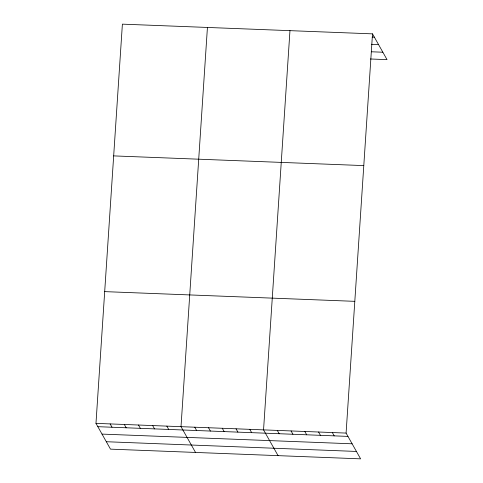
<?xml version="1.0" encoding="UTF-8"?>
<svg xmlns="http://www.w3.org/2000/svg" width="483" height="483" viewBox="0 0 483 483"><rect width="100%" height="100%" fill="white"/><g stroke="black" fill="none" stroke-linecap="round" stroke-linejoin="round"><path stroke-width="0.72" d="M372.508 33.858L346.088 433.082L360.608 458.85L110.492 449.142L95.972 423.368L122.392 24.15L372.508 33.858L387.028 59.632L370.376 58.986M207.43 27.453L181.01 426.67L195.53 452.438M289.969 30.658L263.549 429.876L278.069 455.644M372.206 37.094L374.373 37.179M371.312 44.303L378.551 44.587M371.27 51.772L382.85 52.224M113.674 155.894L363.79 165.603M104.69 291.623L354.806 301.338M95.972 423.368L346.088 433.082M97.838 426.682L347.953 436.397M102.016 434.096L352.131 443.805M106.314 441.728L356.43 451.442M332.328 432.545L334.2 435.859M318.575 432.013L320.44 435.328M304.815 431.476L306.687 434.791M291.062 430.945L292.927 434.259M277.302 430.407L279.174 433.722M249.789 429.339L251.661 432.653M236.036 428.807L237.902 432.122M222.277 428.27L224.148 431.585M208.523 427.739L210.389 431.053M194.764 427.201L196.635 430.522M166.834 426.121L168.706 429.435M152.664 425.571L154.53 428.886M138.488 425.022L140.36 428.336M124.318 424.466L126.184 427.781M110.142 423.917L112.014 427.232"/></g></svg>
